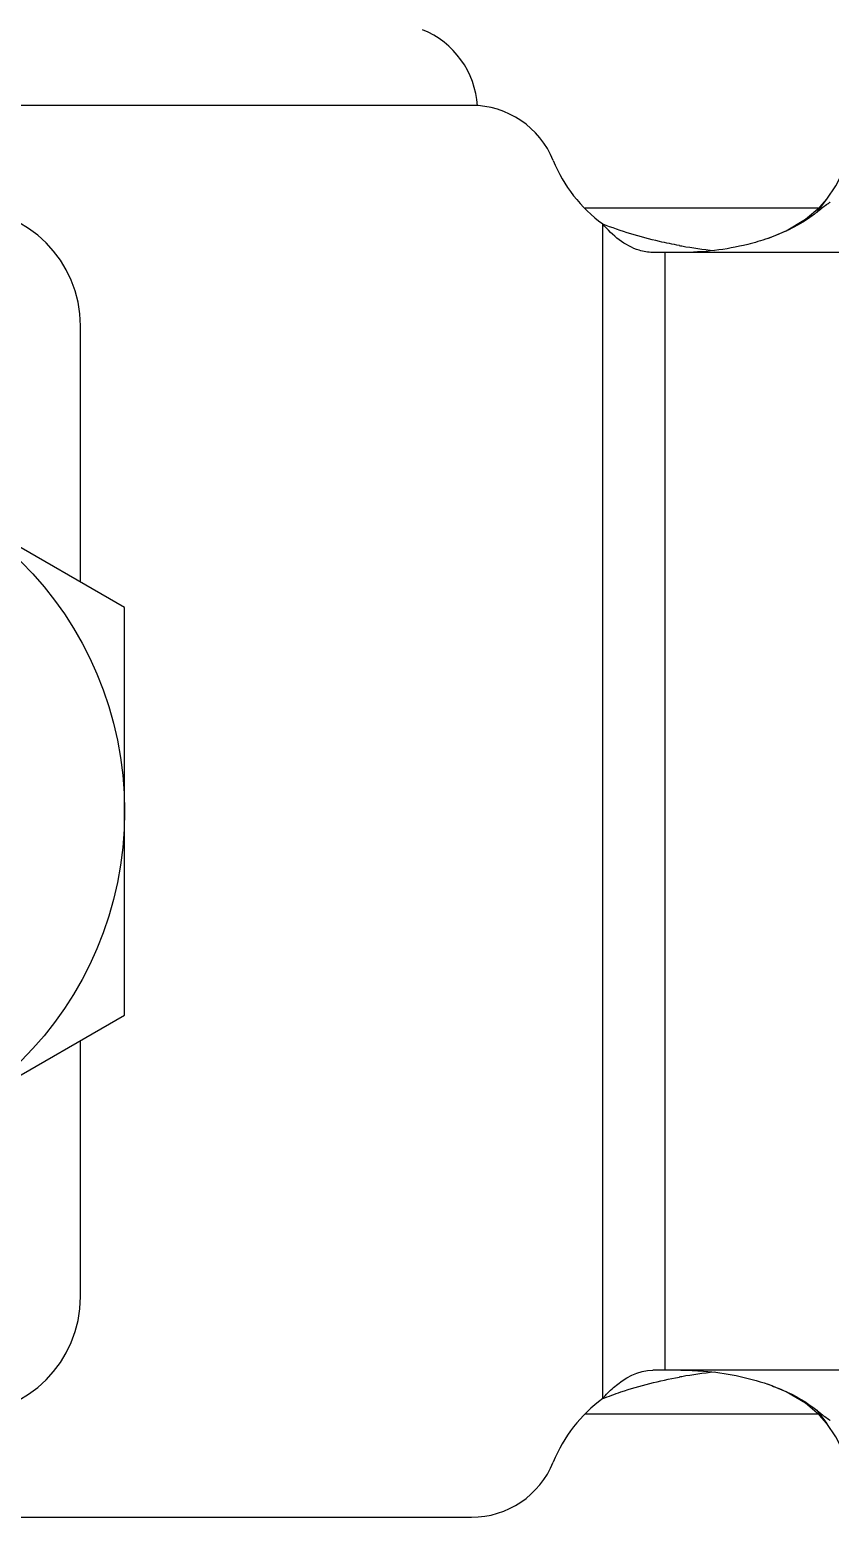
# Model space of a CAD drawing. Extents: x 1031190 to 1725648, y 733081 to 1571294.
# Drawn here: x 1137007.6 to 1137249.7, y 1228023 to 1228472.9 of the extents above; entities that cross this region are included whole.
import ezdxf

# ---------------------------------------------------------------- set-up
doc = ezdxf.new("R2010")
doc.units = 0
doc.header["$LTSCALE"] = 1000
doc.header["$MEASUREMENT"] = 0

msp = doc.modelspace()

# ---------------------------------------------------------------- linework, layer by layer
at = {"linetype": 'Continuous'}
for p, q in [((1137141.15, 1228450.04), (1136767.1, 1228450.04)), ((1137245.57, 1228417.67), (1137248.63, 1228421.69)), ((1137246.09, 1228418.9), (1137175.49, 1228418.9)), ((1137180.83, 1228058.84), (1137180.83, 1228414.16)), ((1137603.95, 1228405.55), (1137195.95, 1228405.55)), ((1137199.7, 1228067.45), (1137199.7, 1228405.55)), ((1137022.9, 1228305.85), (1137022.9, 1228383.31)), ((1137036.25, 1228298.14), (1136929.48, 1228359.79)), ((1137036.25, 1228174.86), (1137036.25, 1228298.14)), ((1136929.48, 1228113.21), (1137036.25, 1228174.86)), ((1137022.9, 1228089.69), (1137022.9, 1228167.15)), ((1137603.95, 1228067.45), (1137195.95, 1228067.45)), ((1137246.1, 1228054.1), (1137175.49, 1228054.1)), ((1137245.57, 1228055.33), (1137248.63, 1228051.31)), ((1136767.1, 1228022.96), (1137141.15, 1228022.96))]:
    msp.add_line(p, q, dxfattribs=at)
for points in [[(1137248.63, 1228421.69), (1137251.36, 1228425.7), (1137253.89, 1228430.58), (1137255.47, 1228434.79), (1137256.28, 1228437.97), (1137256.55, 1228439.86), (1137256.57, 1228440.34)], [(1137230.82, 1228409.82), (1137236.31, 1228412.1), (1137242.2, 1228415.6), (1137246.48, 1228419.22), (1137248.62, 1228421.67)], [(1137248.62, 1228051.32), (1137246.43, 1228053.82), (1137242.16, 1228057.43), (1137236.28, 1228060.91), (1137230.82, 1228063.17)], [(1137256.57, 1228032.66), (1137256.55, 1228033.14), (1137256.28, 1228035.03), (1137255.47, 1228038.2), (1137253.89, 1228042.42), (1137251.36, 1228047.29), (1137248.63, 1228051.31)]]:
    msp.add_lwpolyline(points, dxfattribs=at)
msp.add_circle((1136929.48, 1228236.5), 106.77, dxfattribs=at)
for centre, radius, start, end in [((1137116.32, 1228448.18), 26.69, 3.6522, 67.9757), ((1137141.15, 1228423.35), 26.69, 22.0243, 90), ((1137207.14, 1228450.04), 44.49, 202.0243, 233.7485), ((1137267.4, 1228394.22), 31.91, 123.7883, 124.1887), ((1136987.31, 1228383.31), 35.59, 0, 90), ((1137228.22, 1228541.29), 135.82, 259.7299, 260.0443), ((1137228, 1228539.8), 134.32, 260.0279, 264.2434), ((1136987.31, 1228089.69), 35.59, 270, 0), ((1137228.22, 1227931.71), 135.82, 99.9557, 100.2701), ((1137228, 1227933.2), 134.31, 95.7509, 99.9721), ((1137207.14, 1228022.96), 44.49, 126.2515, 157.9757), ((1137267.4, 1228078.78), 31.91, 235.8113, 236.2117), ((1137141.15, 1228049.65), 26.69, 270, 337.9757)]:
    msp.add_arc(centre, radius, start, end, dxfattribs=at)
for points, knots in [([(1137249.47, 1228420.62), (1137249.15, 1228420.41), (1137247.82, 1228419.47), (1137246.55, 1228418.46), (1137245.57, 1228417.67)], [0, 0, 0, 0, 0.231104, 1, 1, 1, 1]), ([(1137245.57, 1228417.67), (1137244.66, 1228416.93), (1137240.13, 1228413.65), (1137234.99, 1228411.28), (1137230.82, 1228409.82)], [0, 0, 0, 0, 0.210146, 1, 1, 1, 1]), ([(1137204.01, 1228407.64), (1137201.99, 1228408.01), (1137194.12, 1228409.62), (1137186.39, 1228411.94), (1137180.83, 1228414.16)], [0, 0, 0, 0, 0.255037, 1, 1, 1, 1]), ([(1137195.95, 1228405.55), (1137194.58, 1228405.55), (1137188.68, 1228406.63), (1137183.74, 1228410.67), (1137180.83, 1228414.16)], [0, 0, 0, 0, 0.231026, 1, 1, 1, 1]), ([(1137230.82, 1228409.82), (1137228.81, 1228409.12), (1137220.24, 1228406.58), (1137211.24, 1228405.55), (1137204.46, 1228405.55)], [0, 0, 0, 0, 0.239548, 1, 1, 1, 1]), ([(1137180.83, 1228058.84), (1137181.83, 1228060.04), (1137185.86, 1228064.25), (1137191.63, 1228067.45), (1137195.95, 1228067.45)], [0, 0, 0, 0, 0.266, 1, 1, 1, 1]), ([(1137180.83, 1228058.84), (1137182.64, 1228059.56), (1137190.19, 1228062.32), (1137198.02, 1228064.27), (1137204.01, 1228065.36)], [0, 0, 0, 0, 0.242689, 1, 1, 1, 1]), ([(1137204.46, 1228067.45), (1137206.75, 1228067.45), (1137215.67, 1228067.09), (1137224.57, 1228065.37), (1137230.82, 1228063.17)], [0, 0, 0, 0, 0.257456, 1, 1, 1, 1]), ([(1137230.82, 1228063.17), (1137232.33, 1228062.65), (1137237.52, 1228060.61), (1137242.48, 1228057.84), (1137245.57, 1228055.33)], [0, 0, 0, 0, 0.285604, 1, 1, 1, 1]), ([(1137245.57, 1228055.33), (1137245.91, 1228055.05), (1137247.18, 1228054.03), (1137248.48, 1228053.05), (1137249.47, 1228052.38)], [0, 0, 0, 0, 0.26918, 1, 1, 1, 1])]:
    msp.add_open_spline(points, degree=3, knots=knots, dxfattribs=at)

doc.saveas('drawing.dxf')
